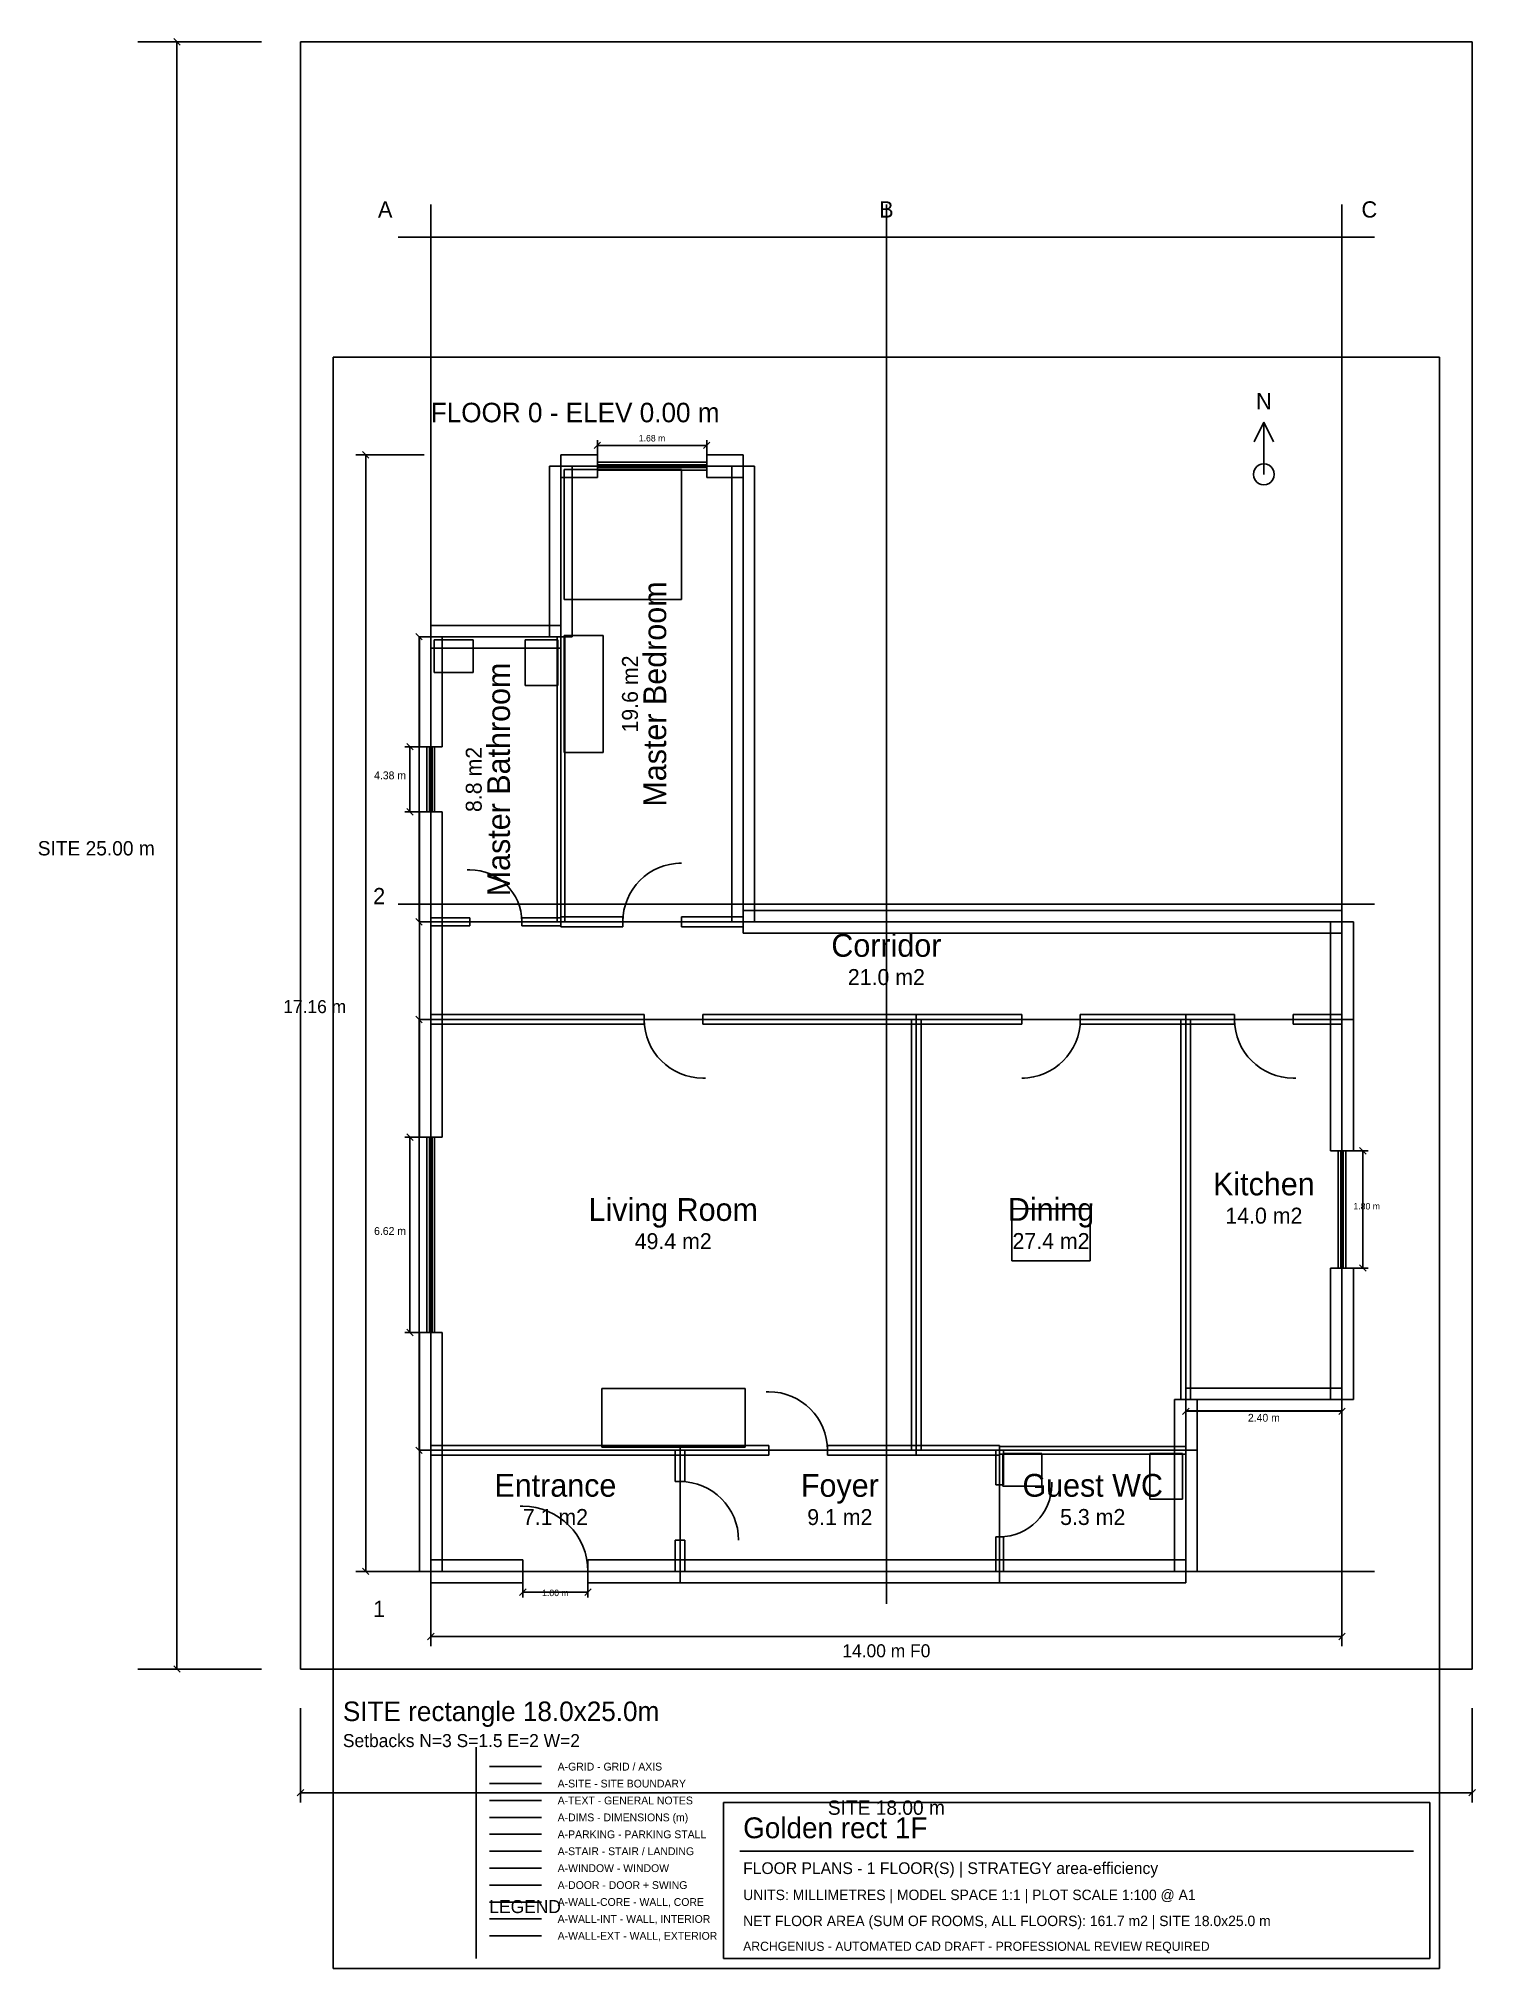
# Model space of a CAD drawing. Extents: x -4025 to 18050, y -4600 to 25050.
import ezdxf
from ezdxf.enums import TextEntityAlignment as Align

# ---------------------------------------------------------------- set-up
doc = ezdxf.new("R2010")
doc.units = 0
doc.linetypes.add('CENTER', pattern=[0])
doc.linetypes.add('DASHED', pattern=[0])
for name, color, linetype in [('A-AXIS', 1, 'CENTER'), ('A-AXIS-TEXT', 1, 'CONTINUOUS'), ('A-BLDG-OUT', 9, 'DASHED'), ('A-DIMS', 2, 'CONTINUOUS'), ('A-DOOR', 3, 'CONTINUOUS'), ('A-FLOOR-0-A-BLDG-OUT', 9, 'DASHED'), ('A-FLOOR-0-A-DIMS', 2, 'CONTINUOUS'), ('A-FLOOR-0-A-DOOR', 3, 'CONTINUOUS'), ('A-FLOOR-0-A-FURN', 8, 'CONTINUOUS'), ('A-FLOOR-0-A-PARKING', 8, 'CONTINUOUS'), ('A-FLOOR-0-A-ROOM', 7, 'CONTINUOUS'), ('A-FLOOR-0-A-SANITARY', 3, 'CONTINUOUS'), ('A-FLOOR-0-A-SETBACK', 2, 'DASHED'), ('A-FLOOR-0-A-SITE', 3, 'DASHED'), ('A-FLOOR-0-A-STAIR', 6, 'CONTINUOUS'), ('A-FLOOR-0-A-TEXT', 7, 'CONTINUOUS'), ('A-FLOOR-0-A-WALL-CORE', 7, 'CONTINUOUS'), ('A-FLOOR-0-A-WALL-EXT', 7, 'CONTINUOUS'), ('A-FLOOR-0-A-WALL-INT', 7, 'CONTINUOUS'), ('A-FLOOR-0-A-WALL-SERVICE', 7, 'CONTINUOUS'), ('A-FLOOR-0-A-WINDOW', 4, 'CONTINUOUS'), ('A-FURN', 8, 'CONTINUOUS'), ('A-GRID', 1, 'CENTER'), ('A-NORTH', 7, 'CONTINUOUS'), ('A-PARKING', 8, 'CONTINUOUS'), ('A-ROOM', 7, 'CONTINUOUS'), ('A-SANITARY', 3, 'CONTINUOUS'), ('A-SETBACK', 2, 'DASHED'), ('A-SITE', 3, 'DASHED'), ('A-STAIR', 6, 'CONTINUOUS'), ('A-TEXT', 7, 'CONTINUOUS'), ('A-TITLE', 7, 'CONTINUOUS'), ('A-WALL-CORE', 7, 'CONTINUOUS'), ('A-WALL-EXT', 7, 'CONTINUOUS'), ('A-WALL-INT', 7, 'CONTINUOUS'), ('A-WALL-SERVICE', 7, 'CONTINUOUS'), ('A-WINDOW', 4, 'CONTINUOUS')]:
    doc.layers.add(name, color=color, linetype=linetype)

msp = doc.modelspace()

# ---------------------------------------------------------------- linework, layer by layer
at = {"layer": 'A-AXIS'}
for p, q in [((9000, 1000), (9000, 22500)), ((1500, 11750), (16500, 11750))]:
    msp.add_line(p, q, dxfattribs=at)
at = {"layer": 'A-BLDG-OUT'}
msp.add_lwpolyline([(2000, 1500), (16000, 1500), (16000, 22000), (2000, 22000)], close=True, dxfattribs=at)
at = {"layer": 'A-DIMS'}
for p, q in [((-600, 25000), (-2500, 25000)), ((-1850, 24950), (-1950, 25050)), ((-1900, 0), (-1900, 25000)), ((1050, 18605), (950, 18705)), ((4510, 18750), (4610, 18850)), ((4560, 18530), (4560, 18880)), ((6240, 18800), (4560, 18800)), ((6190, 18750), (6290, 18850)), ((6240, 18530), (6240, 18880)), ((1900, 18655), (850, 18655)), ((1000, 1500), (1000, 18655)), ((1870, 15810), (1770, 15910)), ((1820, 11480), (1820, 15860)), ((1950, 14170), (1600, 14170)), ((1730, 14120), (1630, 14220)), ((1680, 14170), (1680, 13170)), ((1950, 13170), (1600, 13170)), ((1730, 13120), (1630, 13220)), ((1870, 11430), (1770, 11530)), ((1870, 9930), (1770, 10030)), ((1820, 3360), (1820, 9980)), ((1950, 8170), (1600, 8170)), ((1730, 8120), (1630, 8220)), ((1680, 8170), (1680, 5170)), ((16370, 7910), (16270, 8010)), ((16050, 7960), (16400, 7960)), ((16320, 7960), (16320, 6160)), ((16050, 6160), (16400, 6160)), ((16370, 6110), (16270, 6210)), ((1950, 5170), (1600, 5170)), ((1730, 5120), (1630, 5220)), ((13550, 3910), (13650, 4010)), ((13600, 3960), (16000, 3960)), ((15950, 3910), (16050, 4010)), ((1870, 3310), (1770, 3410)), ((1900, 1500), (850, 1500)), ((1050, 1450), (950, 1550)), ((2000, 1400), (2000, 350)), ((3365, 1130), (3465, 1230)), ((3415, 1450), (3415, 1100)), ((4365, 1130), (4465, 1230)), ((4415, 1450), (4415, 1100)), ((16000, 1400), (16000, 350)), ((4415, 1180), (3415, 1180)), ((1950, 450), (2050, 550)), ((2000, 500), (16000, 500)), ((15950, 450), (16050, 550)), ((-600, 0), (-2500, 0)), ((-1850, -50), (-1950, 50)), ((0, -600), (0, -2050)), ((18000, -600), (18000, -2050)), ((-50, -1950), (50, -1850)), ((0, -1900), (18000, -1900)), ((17950, -1950), (18050, -1850)), ((2900, -2280), (3700, -2280))]:
    msp.add_line(p, q, dxfattribs=at)
at = {"layer": 'A-DOOR'}
for p, q in [((2600, 12280), (2560, 12280)), ((5850, 12380), (5810, 12380)), ((2600, 11480), (3400, 11480)), ((5850, 11480), (4950, 11480)), ((6180, 9980), (5280, 9980)), ((11080, 9980), (11980, 9980)), ((15250, 9980), (14350, 9980)), ((6180, 9080), (6220, 9080)), ((11080, 9080), (11120, 9080)), ((15250, 9080), (15290, 9080)), ((7195, 4260), (7155, 4260)), ((7195, 3360), (8095, 3360)), ((5830, 1980), (5830, 2880)), ((10740, 2830), (10740, 2030)), ((11540, 2830), (11540, 2870)), ((3415, 2500), (3375, 2500)), ((6730, 1980), (6730, 2020)), ((3415, 1500), (4415, 1500)), ((2900, -3320), (3700, -3320))]:
    msp.add_line(p, q, dxfattribs=at)
for centre, radius, start, end in [((2600, 11480), 800, 0, 90), ((5850, 11480), 900, 90, 180), ((6180, 9980), 900, 180, 270), ((11080, 9980), 900, 270, 0), ((15250, 9980), 900, 180, 270), ((7195, 3360), 900, 0, 90), ((5830, 1980), 900, 0, 90), ((10740, 2830), 800, 270, 0), ((3415, 1500), 1000, 0, 90)]:
    msp.add_arc(centre, radius, start, end, dxfattribs=at)
at = {"layer": 'A-FLOOR-0-A-BLDG-OUT'}
msp.add_lwpolyline([(2000, 1500), (16000, 1500), (16000, 22000), (2000, 22000)], close=True, dxfattribs=at)
at = {"layer": 'A-FLOOR-0-A-DIMS'}
for p, q in [((-600, 25000), (-2500, 25000)), ((-1850, 24950), (-1950, 25050)), ((-1900, 0), (-1900, 25000)), ((1050, 18605), (950, 18705)), ((4510, 18750), (4610, 18850)), ((4560, 18530), (4560, 18880)), ((6240, 18800), (4560, 18800)), ((6190, 18750), (6290, 18850)), ((6240, 18530), (6240, 18880)), ((1900, 18655), (850, 18655)), ((1000, 1500), (1000, 18655)), ((1870, 15810), (1770, 15910)), ((1820, 11480), (1820, 15860)), ((1950, 14170), (1600, 14170)), ((1730, 14120), (1630, 14220)), ((1680, 14170), (1680, 13170)), ((1950, 13170), (1600, 13170)), ((1730, 13120), (1630, 13220)), ((1870, 11430), (1770, 11530)), ((1870, 9930), (1770, 10030)), ((1820, 3360), (1820, 9980)), ((1950, 8170), (1600, 8170)), ((1730, 8120), (1630, 8220)), ((1680, 8170), (1680, 5170)), ((16370, 7910), (16270, 8010)), ((16050, 7960), (16400, 7960)), ((16320, 7960), (16320, 6160)), ((16050, 6160), (16400, 6160)), ((16370, 6110), (16270, 6210)), ((1950, 5170), (1600, 5170)), ((1730, 5120), (1630, 5220)), ((13550, 3910), (13650, 4010)), ((13600, 3960), (16000, 3960)), ((15950, 3910), (16050, 4010)), ((1870, 3310), (1770, 3410)), ((1900, 1500), (850, 1500)), ((1050, 1450), (950, 1550)), ((2000, 1400), (2000, 350)), ((3365, 1130), (3465, 1230)), ((3415, 1450), (3415, 1100)), ((4365, 1130), (4465, 1230)), ((4415, 1450), (4415, 1100)), ((16000, 1400), (16000, 350)), ((4415, 1180), (3415, 1180)), ((1950, 450), (2050, 550)), ((2000, 500), (16000, 500)), ((15950, 450), (16050, 550)), ((-600, 0), (-2500, 0)), ((-1850, -50), (-1950, 50)), ((0, -600), (0, -2050)), ((18000, -600), (18000, -2050)), ((-50, -1950), (50, -1850)), ((0, -1900), (18000, -1900)), ((17950, -1950), (18050, -1850)), ((2900, -2280), (3700, -2280))]:
    msp.add_line(p, q, dxfattribs=at)
at = {"layer": 'A-FLOOR-0-A-DOOR'}
for p, q in [((2600, 12280), (2560, 12280)), ((5850, 12380), (5810, 12380)), ((2600, 11480), (3400, 11480)), ((5850, 11480), (4950, 11480)), ((6180, 9980), (5280, 9980)), ((11080, 9980), (11980, 9980)), ((15250, 9980), (14350, 9980)), ((6180, 9080), (6220, 9080)), ((11080, 9080), (11120, 9080)), ((15250, 9080), (15290, 9080)), ((7195, 4260), (7155, 4260)), ((7195, 3360), (8095, 3360)), ((5830, 1980), (5830, 2880)), ((10740, 2830), (10740, 2030)), ((11540, 2830), (11540, 2870)), ((3415, 2500), (3375, 2500)), ((6730, 1980), (6730, 2020)), ((3415, 1500), (4415, 1500)), ((2900, -3320), (3700, -3320))]:
    msp.add_line(p, q, dxfattribs=at)
for centre, radius, start, end in [((2600, 11480), 800, 0, 90), ((5850, 11480), 900, 90, 180), ((6180, 9980), 900, 180, 270), ((11080, 9980), 900, 270, 0), ((15250, 9980), 900, 180, 270), ((7195, 3360), 900, 0, 90), ((5830, 1980), 900, 0, 90), ((10740, 2830), 800, 270, 0), ((3415, 1500), 1000, 0, 90)]:
    msp.add_arc(centre, radius, start, end, dxfattribs=at)
at = {"layer": 'A-FLOOR-0-A-FURN'}
for p, q in [((5850, 18430), (4050, 18430)), ((4050, 18430), (4050, 16430)), ((5850, 16430), (5850, 18430)), ((4050, 16430), (5850, 16430)), ((4650, 15880), (4050, 15880)), ((4050, 15880), (4050, 14080)), ((4650, 14080), (4650, 15880)), ((4050, 14080), (4650, 14080)), ((12130, 7070), (10930, 7070)), ((10930, 7070), (10930, 6270)), ((12130, 6270), (12130, 7070)), ((10930, 6270), (12130, 6270)), ((6830, 4310), (4630, 4310)), ((4630, 4310), (4630, 3410)), ((6830, 3410), (6830, 4310)), ((4630, 3410), (6830, 3410))]:
    msp.add_line(p, q, dxfattribs=at)
at = {"layer": 'A-FLOOR-0-A-PARKING'}
msp.add_line((2900, -2540), (3700, -2540), dxfattribs=at)
at = {"layer": 'A-FLOOR-0-A-ROOM'}
for points in [[(4000, 11480), (6800, 11480), (6800, 18480), (4000, 18480)], [(2000, 11480), (4000, 11480), (4000, 15860), (2000, 15860)], [(2000, 9980), (16000, 9980), (16000, 11480), (2000, 11480)], [(2000, 3360), (9460, 3360), (9460, 9980), (2000, 9980)], [(9460, 3360), (13600, 3360), (13600, 9980), (9460, 9980)], [(13600, 4140), (16000, 4140), (16000, 9980), (13600, 9980)], [(2000, 1500), (5830, 1500), (5830, 3360), (2000, 3360)], [(5830, 1500), (10740, 1500), (10740, 3360), (5830, 3360)], [(10740, 1500), (13600, 1500), (13600, 3360), (10740, 3360)]]:
    msp.add_lwpolyline(points, close=True, dxfattribs=at)
at = {"layer": 'A-FLOOR-0-A-SANITARY'}
for p, q in [((2650, 15810), (2050, 15810)), ((2050, 15810), (2050, 15310)), ((2650, 15310), (2650, 15810)), ((3950, 15810), (3450, 15810)), ((3450, 15810), (3450, 15110)), ((3950, 15110), (3950, 15810)), ((2050, 15310), (2650, 15310)), ((3450, 15110), (3950, 15110)), ((11390, 3310), (10790, 3310)), ((10790, 3310), (10790, 2810)), ((11390, 2810), (11390, 3310)), ((13550, 3310), (13050, 3310)), ((13050, 3310), (13050, 2610)), ((13550, 2610), (13550, 3310)), ((10790, 2810), (11390, 2810)), ((13050, 2610), (13550, 2610))]:
    msp.add_line(p, q, dxfattribs=at)
at = {"layer": 'A-FLOOR-0-A-SETBACK'}
msp.add_lwpolyline([(2000, 1500), (16000, 1500), (16000, 22000), (2000, 22000)], close=True, dxfattribs=at)
at = {"layer": 'A-FLOOR-0-A-SITE'}
msp.add_line((2900, -1760), (3700, -1760), dxfattribs=at)
msp.add_lwpolyline([(0, 0), (18000, 0), (18000, 25000), (0, 25000)], close=True, dxfattribs=at)
at = {"layer": 'A-FLOOR-0-A-STAIR'}
msp.add_line((2900, -2800), (3700, -2800), dxfattribs=at)
at = {"layer": 'A-FLOOR-0-A-TEXT'}
msp.add_line((2900, -2020), (3700, -2020), dxfattribs=at)
at = {"layer": 'A-FLOOR-0-A-WALL-CORE'}
msp.add_line((2900, -3580), (3700, -3580), dxfattribs=at)
at = {"layer": 'A-FLOOR-0-A-WALL-EXT'}
for p, q in [((3825, 15860), (3825, 18480)), ((3825, 18480), (4175, 18480)), ((4000, 18655), (4560, 18655)), ((4000, 18655), (4000, 18305)), ((4175, 15860), (4175, 18480)), ((4560, 18655), (4560, 18305)), ((6240, 18655), (6800, 18655)), ((6240, 18655), (6240, 18305)), ((6625, 11480), (6625, 18480)), ((6625, 18480), (6975, 18480)), ((6800, 18655), (6800, 18305)), ((6975, 11480), (6975, 18480)), ((4000, 18305), (4560, 18305)), ((6240, 18305), (6800, 18305)), ((2000, 16035), (4000, 16035)), ((2000, 16035), (2000, 15685)), ((4000, 16035), (4000, 15685)), ((1825, 14170), (1825, 15860)), ((1825, 15860), (2175, 15860)), ((2175, 14170), (2175, 15860)), ((3825, 15860), (4175, 15860)), ((2000, 15685), (4000, 15685)), ((1825, 14170), (2175, 14170)), ((1825, 11480), (1825, 13170)), ((1825, 13170), (2175, 13170)), ((2175, 11480), (2175, 13170)), ((6800, 11655), (16000, 11655)), ((6800, 11655), (6800, 11305)), ((16000, 11655), (16000, 11305)), ((1825, 9980), (1825, 11480)), ((1825, 11480), (2175, 11480)), ((2175, 9980), (2175, 11480)), ((6625, 11480), (6975, 11480)), ((6800, 11305), (16000, 11305)), ((15825, 9980), (15825, 11480)), ((15825, 11480), (16175, 11480)), ((16175, 9980), (16175, 11480)), ((1825, 8170), (1825, 9980)), ((1825, 9980), (2175, 9980)), ((2175, 8170), (2175, 9980)), ((15825, 7960), (15825, 9980)), ((15825, 9980), (16175, 9980)), ((16175, 7960), (16175, 9980)), ((1825, 8170), (2175, 8170)), ((15825, 7960), (16175, 7960)), ((15825, 4140), (15825, 6160)), ((15825, 6160), (16175, 6160)), ((16175, 4140), (16175, 6160)), ((1825, 3360), (1825, 5170)), ((1825, 5170), (2175, 5170)), ((2175, 3360), (2175, 5170)), ((13600, 4315), (16000, 4315)), ((13600, 4315), (13600, 3965)), ((16000, 4315), (16000, 3965)), ((13425, 3360), (13425, 4140)), ((13425, 4140), (13775, 4140)), ((13600, 3965), (16000, 3965)), ((13775, 3360), (13775, 4140)), ((15825, 4140), (16175, 4140)), ((1825, 1500), (1825, 3360)), ((1825, 3360), (2175, 3360)), ((2175, 1500), (2175, 3360)), ((13425, 1500), (13425, 3360)), ((13425, 3360), (13775, 3360)), ((13775, 1500), (13775, 3360)), ((1825, 1500), (2175, 1500)), ((2000, 1675), (3415, 1675)), ((2000, 1675), (2000, 1325)), ((3415, 1675), (3415, 1325)), ((4415, 1675), (5830, 1675)), ((4415, 1675), (4415, 1325)), ((5830, 1675), (5830, 1325)), ((5830, 1675), (10740, 1675)), ((10740, 1675), (10740, 1325)), ((10740, 1675), (13600, 1675)), ((13425, 1500), (13775, 1500)), ((13600, 1675), (13600, 1325)), ((2000, 1325), (3415, 1325)), ((4415, 1325), (5830, 1325)), ((5830, 1325), (10740, 1325)), ((10740, 1325), (13600, 1325)), ((2900, -4100), (3700, -4100))]:
    msp.add_line(p, q, dxfattribs=at)
at = {"layer": 'A-FLOOR-0-A-WALL-INT'}
for p, q in [((4000, 11555), (4950, 11555)), ((4000, 11555), (4000, 11405)), ((4000, 11405), (4950, 11405)), ((4950, 11555), (4950, 11405)), ((5850, 11555), (6800, 11555)), ((5850, 11555), (5850, 11405)), ((5850, 11405), (6800, 11405)), ((6800, 11555), (6800, 11405)), ((2000, 10055), (5280, 10055)), ((2000, 10055), (2000, 9905)), ((2000, 9905), (5280, 9905)), ((5280, 10055), (5280, 9905)), ((6180, 10055), (9460, 10055)), ((6180, 10055), (6180, 9905)), ((6180, 9905), (9460, 9905)), ((9385, 3360), (9385, 9980)), ((9385, 9980), (9535, 9980)), ((9460, 10055), (9460, 9905)), ((9460, 10055), (11080, 10055)), ((9460, 9905), (11080, 9905)), ((9535, 3360), (9535, 9980)), ((11080, 10055), (11080, 9905)), ((11980, 10055), (13600, 10055)), ((11980, 10055), (11980, 9905)), ((11980, 9905), (13600, 9905)), ((13525, 4140), (13525, 9980)), ((13525, 9980), (13675, 9980)), ((13600, 10055), (13600, 9905)), ((13600, 10055), (14350, 10055)), ((13600, 9905), (14350, 9905)), ((13675, 4140), (13675, 9980)), ((14350, 10055), (14350, 9905)), ((15250, 10055), (16000, 10055)), ((15250, 10055), (15250, 9905)), ((15250, 9905), (16000, 9905)), ((16000, 10055), (16000, 9905)), ((13525, 4140), (13675, 4140)), ((2000, 3435), (5830, 3435)), ((2000, 3435), (2000, 3285)), ((2000, 3285), (5830, 3285)), ((5755, 2880), (5755, 3360)), ((5755, 3360), (5905, 3360)), ((5830, 3435), (5830, 3285)), ((5830, 3435), (7195, 3435)), ((5830, 3285), (7195, 3285)), ((5905, 2880), (5905, 3360)), ((7195, 3435), (7195, 3285)), ((8095, 3435), (9460, 3435)), ((8095, 3435), (8095, 3285)), ((8095, 3285), (9460, 3285)), ((9385, 3360), (9535, 3360)), ((9460, 3435), (9460, 3285)), ((9460, 3435), (10740, 3435)), ((9460, 3285), (10740, 3285)), ((10740, 3435), (10740, 3285)), ((5755, 2880), (5905, 2880)), ((5755, 1500), (5755, 1980)), ((5755, 1980), (5905, 1980)), ((5905, 1500), (5905, 1980)), ((5755, 1500), (5905, 1500)), ((2900, -3840), (3700, -3840))]:
    msp.add_line(p, q, dxfattribs=at)
at = {"layer": 'A-FLOOR-0-A-WALL-SERVICE'}
for p, q in [((3940, 11480), (3940, 15860)), ((3940, 15860), (4060, 15860)), ((4060, 11480), (4060, 15860)), ((2000, 11540), (2600, 11540)), ((2000, 11540), (2000, 11420)), ((2000, 11420), (2600, 11420)), ((2600, 11540), (2600, 11420)), ((3400, 11540), (4000, 11540)), ((3400, 11540), (3400, 11420)), ((3400, 11420), (4000, 11420)), ((3940, 11480), (4060, 11480)), ((4000, 11540), (4000, 11420)), ((10680, 2830), (10680, 3360)), ((10680, 3360), (10800, 3360)), ((10740, 3420), (13600, 3420)), ((10740, 3420), (10740, 3300)), ((10740, 3300), (13600, 3300)), ((10800, 2830), (10800, 3360)), ((13600, 3420), (13600, 3300)), ((10680, 2830), (10800, 2830)), ((10680, 1500), (10680, 2030)), ((10680, 2030), (10800, 2030)), ((10800, 1500), (10800, 2030)), ((10680, 1500), (10800, 1500))]:
    msp.add_line(p, q, dxfattribs=at)
at = {"layer": 'A-FLOOR-0-A-WINDOW'}
for p, q in [((4560, 18540), (6240, 18540)), ((4560, 18500), (6240, 18500)), ((4560, 18460), (6240, 18460)), ((4560, 18420), (6240, 18420)), ((1940, 13170), (1940, 14170)), ((1980, 13170), (1980, 14170)), ((2020, 13170), (2020, 14170)), ((2060, 13170), (2060, 14170)), ((1940, 5170), (1940, 8170)), ((1980, 5170), (1980, 8170)), ((2020, 5170), (2020, 8170)), ((2060, 5170), (2060, 8170)), ((15940, 6160), (15940, 7960)), ((15980, 6160), (15980, 7960)), ((16020, 6160), (16020, 7960)), ((16060, 6160), (16060, 7960)), ((2900, -3060), (3700, -3060))]:
    msp.add_line(p, q, dxfattribs=at)
at = {"layer": 'A-FURN'}
for p, q in [((5850, 18430), (4050, 18430)), ((4050, 18430), (4050, 16430)), ((5850, 16430), (5850, 18430)), ((4050, 16430), (5850, 16430)), ((4650, 15880), (4050, 15880)), ((4050, 15880), (4050, 14080)), ((4650, 14080), (4650, 15880)), ((4050, 14080), (4650, 14080)), ((12130, 7070), (10930, 7070)), ((10930, 7070), (10930, 6270)), ((12130, 6270), (12130, 7070)), ((10930, 6270), (12130, 6270)), ((6830, 4310), (4630, 4310)), ((4630, 4310), (4630, 3410)), ((6830, 3410), (6830, 4310)), ((4630, 3410), (6830, 3410))]:
    msp.add_line(p, q, dxfattribs=at)
at = {"layer": 'A-GRID'}
for p, q in [((2000, 1000), (2000, 22500)), ((16000, 1000), (16000, 22500)), ((1500, 22000), (16500, 22000)), ((1500, 1500), (16500, 1500)), ((2900, -1500), (3700, -1500))]:
    msp.add_line(p, q, dxfattribs=at)
at = {"layer": 'A-NORTH'}
for p, q in [((14800, 19155), (14650, 18855)), ((14800, 18355), (14800, 19155)), ((14800, 19155), (14950, 18855)), ((14645.45, 18396.41), (14640, 18355)), ((14661.44, 18435), (14645.45, 18396.41)), ((14686.86, 18468.14), (14661.44, 18435)), ((14720, 18493.56), (14686.86, 18468.14)), ((14758.59, 18509.55), (14720, 18493.56)), ((14800, 18515), (14758.59, 18509.55)), ((14841.41, 18509.55), (14800, 18515)), ((14880, 18493.56), (14841.41, 18509.55)), ((14913.14, 18468.14), (14880, 18493.56)), ((14938.56, 18435), (14913.14, 18468.14)), ((14954.55, 18396.41), (14938.56, 18435)), ((14960, 18355), (14954.55, 18396.41)), ((14640, 18355), (14645.45, 18313.59)), ((14645.45, 18313.59), (14661.44, 18275)), ((14661.44, 18275), (14686.86, 18241.86)), ((14686.86, 18241.86), (14720, 18216.44)), ((14720, 18216.44), (14758.59, 18200.45)), ((14758.59, 18200.45), (14800, 18195)), ((14800, 18195), (14841.41, 18200.45)), ((14841.41, 18200.45), (14880, 18216.44)), ((14880, 18216.44), (14913.14, 18241.86)), ((14913.14, 18241.86), (14938.56, 18275)), ((14938.56, 18275), (14954.55, 18313.59)), ((14954.55, 18313.59), (14960, 18355))]:
    msp.add_line(p, q, dxfattribs=at)
at = {"layer": 'A-PARKING'}
msp.add_line((2900, -2540), (3700, -2540), dxfattribs=at)
at = {"layer": 'A-ROOM'}
for points in [[(4000, 11480), (6800, 11480), (6800, 18480), (4000, 18480)], [(2000, 11480), (4000, 11480), (4000, 15860), (2000, 15860)], [(2000, 9980), (16000, 9980), (16000, 11480), (2000, 11480)], [(2000, 3360), (9460, 3360), (9460, 9980), (2000, 9980)], [(9460, 3360), (13600, 3360), (13600, 9980), (9460, 9980)], [(13600, 4140), (16000, 4140), (16000, 9980), (13600, 9980)], [(2000, 1500), (5830, 1500), (5830, 3360), (2000, 3360)], [(5830, 1500), (10740, 1500), (10740, 3360), (5830, 3360)], [(10740, 1500), (13600, 1500), (13600, 3360), (10740, 3360)]]:
    msp.add_lwpolyline(points, close=True, dxfattribs=at)
at = {"layer": 'A-SANITARY'}
for p, q in [((2650, 15810), (2050, 15810)), ((2050, 15810), (2050, 15310)), ((2650, 15310), (2650, 15810)), ((3950, 15810), (3450, 15810)), ((3450, 15810), (3450, 15110)), ((3950, 15110), (3950, 15810)), ((2050, 15310), (2650, 15310)), ((3450, 15110), (3950, 15110)), ((11390, 3310), (10790, 3310)), ((10790, 3310), (10790, 2810)), ((11390, 2810), (11390, 3310)), ((13550, 3310), (13050, 3310)), ((13050, 3310), (13050, 2610)), ((13550, 2610), (13550, 3310)), ((10790, 2810), (11390, 2810)), ((13050, 2610), (13550, 2610))]:
    msp.add_line(p, q, dxfattribs=at)
at = {"layer": 'A-SETBACK'}
msp.add_lwpolyline([(2000, 1500), (16000, 1500), (16000, 22000), (2000, 22000)], close=True, dxfattribs=at)
at = {"layer": 'A-SITE'}
msp.add_line((2900, -1760), (3700, -1760), dxfattribs=at)
msp.add_lwpolyline([(0, 0), (18000, 0), (18000, 25000), (0, 25000)], close=True, dxfattribs=at)
at = {"layer": 'A-STAIR'}
msp.add_line((2900, -2800), (3700, -2800), dxfattribs=at)
at = {"layer": 'A-TEXT'}
msp.add_line((2900, -2020), (3700, -2020), dxfattribs=at)
at = {"layer": 'A-TITLE'}
for p, q in [((17500, 20155), (500, 20155)), ((500, 20155), (500, -4600)), ((17500, -4600), (17500, 20155)), ((2700, -4450), (2700, -1200)), ((17350, -2050), (6500, -2050)), ((6500, -2050), (6500, -4450)), ((17350, -4450), (17350, -2050)), ((6750, -2800), (17100, -2800)), ((500, -4600), (17500, -4600)), ((6500, -4450), (17350, -4450))]:
    msp.add_line(p, q, dxfattribs=at)
at = {"layer": 'A-WALL-CORE'}
msp.add_line((2900, -3580), (3700, -3580), dxfattribs=at)
at = {"layer": 'A-WALL-EXT'}
for p, q in [((3825, 15860), (3825, 18480)), ((3825, 18480), (4175, 18480)), ((4000, 18655), (4560, 18655)), ((4000, 18655), (4000, 18305)), ((4175, 15860), (4175, 18480)), ((4560, 18655), (4560, 18305)), ((6240, 18655), (6800, 18655)), ((6240, 18655), (6240, 18305)), ((6625, 11480), (6625, 18480)), ((6625, 18480), (6975, 18480)), ((6800, 18655), (6800, 18305)), ((6975, 11480), (6975, 18480)), ((4000, 18305), (4560, 18305)), ((6240, 18305), (6800, 18305)), ((2000, 16035), (4000, 16035)), ((2000, 16035), (2000, 15685)), ((4000, 16035), (4000, 15685)), ((1825, 14170), (1825, 15860)), ((1825, 15860), (2175, 15860)), ((2175, 14170), (2175, 15860)), ((3825, 15860), (4175, 15860)), ((2000, 15685), (4000, 15685)), ((1825, 14170), (2175, 14170)), ((1825, 11480), (1825, 13170)), ((1825, 13170), (2175, 13170)), ((2175, 11480), (2175, 13170)), ((6800, 11655), (16000, 11655)), ((6800, 11655), (6800, 11305)), ((16000, 11655), (16000, 11305)), ((1825, 9980), (1825, 11480)), ((1825, 11480), (2175, 11480)), ((2175, 9980), (2175, 11480)), ((6625, 11480), (6975, 11480)), ((6800, 11305), (16000, 11305)), ((15825, 9980), (15825, 11480)), ((15825, 11480), (16175, 11480)), ((16175, 9980), (16175, 11480)), ((1825, 8170), (1825, 9980)), ((1825, 9980), (2175, 9980)), ((2175, 8170), (2175, 9980)), ((15825, 7960), (15825, 9980)), ((15825, 9980), (16175, 9980)), ((16175, 7960), (16175, 9980)), ((1825, 8170), (2175, 8170)), ((15825, 7960), (16175, 7960)), ((15825, 4140), (15825, 6160)), ((15825, 6160), (16175, 6160)), ((16175, 4140), (16175, 6160)), ((1825, 3360), (1825, 5170)), ((1825, 5170), (2175, 5170)), ((2175, 3360), (2175, 5170)), ((13600, 4315), (16000, 4315)), ((13600, 4315), (13600, 3965)), ((16000, 4315), (16000, 3965)), ((13425, 3360), (13425, 4140)), ((13425, 4140), (13775, 4140)), ((13600, 3965), (16000, 3965)), ((13775, 3360), (13775, 4140)), ((15825, 4140), (16175, 4140)), ((1825, 1500), (1825, 3360)), ((1825, 3360), (2175, 3360)), ((2175, 1500), (2175, 3360)), ((13425, 1500), (13425, 3360)), ((13425, 3360), (13775, 3360)), ((13775, 1500), (13775, 3360)), ((1825, 1500), (2175, 1500)), ((2000, 1675), (3415, 1675)), ((2000, 1675), (2000, 1325)), ((3415, 1675), (3415, 1325)), ((4415, 1675), (5830, 1675)), ((4415, 1675), (4415, 1325)), ((5830, 1675), (5830, 1325)), ((5830, 1675), (10740, 1675)), ((10740, 1675), (10740, 1325)), ((10740, 1675), (13600, 1675)), ((13425, 1500), (13775, 1500)), ((13600, 1675), (13600, 1325)), ((2000, 1325), (3415, 1325)), ((4415, 1325), (5830, 1325)), ((5830, 1325), (10740, 1325)), ((10740, 1325), (13600, 1325)), ((2900, -4100), (3700, -4100))]:
    msp.add_line(p, q, dxfattribs=at)
at = {"layer": 'A-WALL-INT'}
for p, q in [((4000, 11555), (4950, 11555)), ((4000, 11555), (4000, 11405)), ((4000, 11405), (4950, 11405)), ((4950, 11555), (4950, 11405)), ((5850, 11555), (6800, 11555)), ((5850, 11555), (5850, 11405)), ((5850, 11405), (6800, 11405)), ((6800, 11555), (6800, 11405)), ((2000, 10055), (5280, 10055)), ((2000, 10055), (2000, 9905)), ((2000, 9905), (5280, 9905)), ((5280, 10055), (5280, 9905)), ((6180, 10055), (9460, 10055)), ((6180, 10055), (6180, 9905)), ((6180, 9905), (9460, 9905)), ((9385, 3360), (9385, 9980)), ((9385, 9980), (9535, 9980)), ((9460, 10055), (9460, 9905)), ((9460, 10055), (11080, 10055)), ((9460, 9905), (11080, 9905)), ((9535, 3360), (9535, 9980)), ((11080, 10055), (11080, 9905)), ((11980, 10055), (13600, 10055)), ((11980, 10055), (11980, 9905)), ((11980, 9905), (13600, 9905)), ((13525, 4140), (13525, 9980)), ((13525, 9980), (13675, 9980)), ((13600, 10055), (13600, 9905)), ((13600, 10055), (14350, 10055)), ((13600, 9905), (14350, 9905)), ((13675, 4140), (13675, 9980)), ((14350, 10055), (14350, 9905)), ((15250, 10055), (16000, 10055)), ((15250, 10055), (15250, 9905)), ((15250, 9905), (16000, 9905)), ((16000, 10055), (16000, 9905)), ((13525, 4140), (13675, 4140)), ((2000, 3435), (5830, 3435)), ((2000, 3435), (2000, 3285)), ((2000, 3285), (5830, 3285)), ((5755, 2880), (5755, 3360)), ((5755, 3360), (5905, 3360)), ((5830, 3435), (5830, 3285)), ((5830, 3435), (7195, 3435)), ((5830, 3285), (7195, 3285)), ((5905, 2880), (5905, 3360)), ((7195, 3435), (7195, 3285)), ((8095, 3435), (9460, 3435)), ((8095, 3435), (8095, 3285)), ((8095, 3285), (9460, 3285)), ((9385, 3360), (9535, 3360)), ((9460, 3435), (9460, 3285)), ((9460, 3435), (10740, 3435)), ((9460, 3285), (10740, 3285)), ((10740, 3435), (10740, 3285)), ((5755, 2880), (5905, 2880)), ((5755, 1500), (5755, 1980)), ((5755, 1980), (5905, 1980)), ((5905, 1500), (5905, 1980)), ((5755, 1500), (5905, 1500)), ((2900, -3840), (3700, -3840))]:
    msp.add_line(p, q, dxfattribs=at)
at = {"layer": 'A-WALL-SERVICE'}
for p, q in [((3940, 11480), (3940, 15860)), ((3940, 15860), (4060, 15860)), ((4060, 11480), (4060, 15860)), ((2000, 11540), (2600, 11540)), ((2000, 11540), (2000, 11420)), ((2000, 11420), (2600, 11420)), ((2600, 11540), (2600, 11420)), ((3400, 11540), (4000, 11540)), ((3400, 11540), (3400, 11420)), ((3400, 11420), (4000, 11420)), ((3940, 11480), (4060, 11480)), ((4000, 11540), (4000, 11420)), ((10680, 2830), (10680, 3360)), ((10680, 3360), (10800, 3360)), ((10740, 3420), (13600, 3420)), ((10740, 3420), (10740, 3300)), ((10740, 3300), (13600, 3300)), ((10800, 2830), (10800, 3360)), ((13600, 3420), (13600, 3300)), ((10680, 2830), (10800, 2830)), ((10680, 1500), (10680, 2030)), ((10680, 2030), (10800, 2030)), ((10800, 1500), (10800, 2030)), ((10680, 1500), (10800, 1500))]:
    msp.add_line(p, q, dxfattribs=at)
at = {"layer": 'A-WINDOW'}
for p, q in [((4560, 18540), (6240, 18540)), ((4560, 18500), (6240, 18500)), ((4560, 18460), (6240, 18460)), ((4560, 18420), (6240, 18420)), ((1940, 13170), (1940, 14170)), ((1980, 13170), (1980, 14170)), ((2020, 13170), (2020, 14170)), ((2060, 13170), (2060, 14170)), ((1940, 5170), (1940, 8170)), ((1980, 5170), (1980, 8170)), ((2020, 5170), (2020, 8170)), ((2060, 5170), (2060, 8170)), ((15940, 6160), (15940, 7960)), ((15980, 6160), (15980, 7960)), ((16020, 6160), (16020, 7960)), ((16060, 6160), (16060, 7960)), ((2900, -3060), (3700, -3060))]:
    msp.add_line(p, q, dxfattribs=at)

# ---------------------------------------------------------------- texts
at = {"layer": 'A-AXIS-TEXT'}
for s, p in [('A', (1300, 22300)), ('B', (9000, 22300))]:
    msp.add_text(s, height=250, dxfattribs=at).set_placement(p, align=Align.CENTER)
msp.add_text('C', height=250, dxfattribs=at).set_placement((16300, 22300))
for s, p in [('2', (1300, 11750)), ('1', (1300, 800))]:
    msp.add_text(s, height=250, dxfattribs=at).set_placement(p, align=Align.RIGHT)
at = {"layer": 'A-DIMS'}
for s, height, p in [('1.68 m', 100, (5400, 18860)), ('1.80 m', 100, (16380, 7060)), ('2.40 m', 120, (14800, 3800)), ('1.00 m', 100, (3915, 1120)), ('14.00 m F0', 200, (9000, 180)), ('SITE 18.00 m', 220, (9000, -2240))]:
    msp.add_text(s, height=height, dxfattribs=at).set_placement(p, align=Align.CENTER)
for s, height, p in [('4.38 m', 120, (1620, 13670)), ('SITE 25.00 m', 220, (-2240, 12500)), ('17.16 m', 200, (700, 10077.5)), ('6.62 m', 120, (1620, 6670))]:
    msp.add_text(s, height=height, dxfattribs=at).set_placement(p, align=Align.RIGHT)
at = {"layer": 'A-FLOOR-0-A-DIMS'}
for s, height, p in [('1.68 m', 100, (5400, 18860)), ('1.80 m', 100, (16380, 7060)), ('2.40 m', 120, (14800, 3800)), ('1.00 m', 100, (3915, 1120)), ('14.00 m F0', 200, (9000, 180)), ('SITE 18.00 m', 220, (9000, -2240))]:
    msp.add_text(s, height=height, dxfattribs=at).set_placement(p, align=Align.CENTER)
for s, height, p in [('4.38 m', 120, (1620, 13670)), ('SITE 25.00 m', 220, (-2240, 12500)), ('17.16 m', 200, (700, 10077.5)), ('6.62 m', 120, (1620, 6670))]:
    msp.add_text(s, height=height, dxfattribs=at).set_placement(p, align=Align.RIGHT)
at = {"layer": 'A-FLOOR-0-A-ROOM'}
for s, height, p in [('Master Bedroom', 350, (5617, 14980)), ('Master Bathroom', 350, (3216.66, 13667.15)), ('19.6 m2', 245, (5183, 14980)), ('8.8 m2', 245, (2782.66, 13667.15))]:
    msp.add_text(s, height=height, rotation=90, dxfattribs=at).set_placement(p, align=Align.CENTER)
for s, height, p in [('Corridor', 350, (9000, 10943.09)), ('21.0 m2', 245, (9000, 10509.09)), ('Kitchen', 350, (14800, 7277)), ('Living Room', 350, (5725.14, 6884.8)), ('Dining', 350, (11529.92, 6887)), ('14.0 m2', 245, (14800, 6843)), ('49.4 m2', 245, (5725.14, 6450.8)), ('27.4 m2', 245, (11529.92, 6453)), ('Entrance', 350, (3915, 2647)), ('Foyer', 350, (8285, 2645.96)), ('Guest WC', 350, (12170, 2647)), ('7.1 m2', 245, (3915, 2213)), ('9.1 m2', 245, (8285, 2211.96)), ('5.3 m2', 245, (12170, 2213))]:
    msp.add_text(s, height=height, dxfattribs=at).set_placement(p, align=Align.CENTER)
at = {"layer": 'A-FLOOR-0-A-TEXT'}
msp.add_text('FLOOR 0 - ELEV 0.00 m', height=300, dxfattribs=at).set_placement((2000, 19155))
at = {"layer": 'A-NORTH'}
msp.add_text('N', height=250, dxfattribs=at).set_placement((14800, 19355), align=Align.CENTER)
at = {"layer": 'A-ROOM'}
for s, height, p in [('Master Bedroom', 350, (5617, 14980)), ('Master Bathroom', 350, (3216.66, 13667.15)), ('19.6 m2', 245, (5183, 14980)), ('8.8 m2', 245, (2782.66, 13667.15))]:
    msp.add_text(s, height=height, rotation=90, dxfattribs=at).set_placement(p, align=Align.CENTER)
for s, height, p in [('Corridor', 350, (9000, 10943.09)), ('21.0 m2', 245, (9000, 10509.09)), ('Kitchen', 350, (14800, 7277)), ('Living Room', 350, (5725.14, 6884.8)), ('Dining', 350, (11529.92, 6887)), ('14.0 m2', 245, (14800, 6843)), ('49.4 m2', 245, (5725.14, 6450.8)), ('27.4 m2', 245, (11529.92, 6453)), ('Entrance', 350, (3915, 2647)), ('Foyer', 350, (8285, 2645.96)), ('Guest WC', 350, (12170, 2647)), ('7.1 m2', 245, (3915, 2213)), ('9.1 m2', 245, (8285, 2211.96)), ('5.3 m2', 245, (12170, 2213))]:
    msp.add_text(s, height=height, dxfattribs=at).set_placement(p, align=Align.CENTER)
at = {"layer": 'A-SETBACK'}
msp.add_text('Setbacks N=3 S=1.5 E=2 W=2', height=200, dxfattribs=at).set_placement((650, -1200))
at = {"layer": 'A-SITE'}
msp.add_text('SITE rectangle 18.0x25.0m', height=300, dxfattribs=at).set_placement((650, -800))
at = {"layer": 'A-TEXT'}
msp.add_text('FLOOR 0 - ELEV 0.00 m', height=300, dxfattribs=at).set_placement((2000, 19155))
at = {"layer": 'A-TITLE'}
for s, height, p in [('A-GRID - GRID / AXIS', 120, (3950, -1560)), ('A-SITE - SITE BOUNDARY', 120, (3950, -1820)), ('A-TEXT - GENERAL NOTES', 120, (3950, -2080)), ('A-DIMS - DIMENSIONS (m)', 120, (3950, -2340)), ('Golden rect 1F', 320, (6800, -2600)), ('A-PARKING - PARKING STALL', 120, (3950, -2600)), ('A-STAIR - STAIR / LANDING', 120, (3950, -2860)), ('FLOOR PLANS - 1 FLOOR(S) | STRATEGY area-efficiency', 180, (6800, -3150)), ('A-WINDOW - WINDOW', 120, (3950, -3120)), ('A-DOOR - DOOR + SWING', 120, (3950, -3380)), ('LEGEND', 200, (2900, -3750)), ('A-WALL-CORE - WALL, CORE', 120, (3950, -3640)), ('UNITS: MILLIMETRES | MODEL SPACE 1:1 | PLOT SCALE 1:100 @ A1', 160, (6800, -3550)), ('A-WALL-INT - WALL, INTERIOR', 120, (3950, -3900)), ('NET FLOOR AREA (SUM OF ROOMS, ALL FLOORS): 161.7 m2 | SITE 18.0x25.0 m', 160, (6800, -3950)), ('A-WALL-EXT - WALL, EXTERIOR', 120, (3950, -4160)), ('ARCHGENIUS - AUTOMATED CAD DRAFT - PROFESSIONAL REVIEW REQUIRED', 140, (6800, -4330))]:
    msp.add_text(s, height=height, dxfattribs=at).set_placement(p)

doc.saveas('drawing.dxf')
